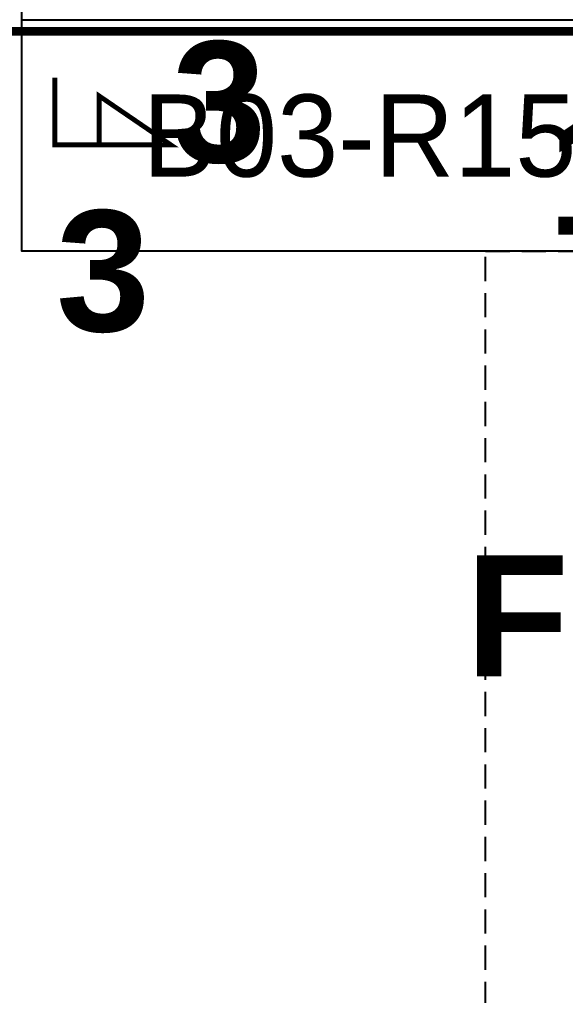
# Model space of a CAD drawing. Header units: metres. Extents: x 532250 to 532639, y 2674174 to 2674494.
# Drawn here: x 532411.79 to 532423.08, y 2674368.89 to 2674389.08 of the extents above; entities that cross this region are included whole.
import ezdxf
from ezdxf.enums import TextEntityAlignment as Align

# ---------------------------------------------------------------- set-up
doc = ezdxf.new("R2010")
doc.units = ezdxf.units.M
doc.header["$MEASUREMENT"] = 0
doc.linetypes.add('DASHED', pattern=[0.75, 0.5, -0.25])
for name, color, linetype in [('E-Inverter Grouping', 2, 'Continuous'), ('IDT', 7, 'Continuous'), ('LT Cable(AG) INV to LT Panel BL-03', 2, 'Continuous'), ('Messenger Wire Block-03 (Master Path)', 30, 'Continuous'), ('Messenger Wire Block-03 (MW Path)', 191, 'Continuous'), ('MMS Table Block-03', 8, 'Continuous'), ('Section Marking BL-03', 2, 'Continuous')]:
    doc.layers.add(name, color=color, linetype=linetype)
doc.styles.add('BoldTextStyle', font='arialbd.ttf')
doc.styles.get("Standard").update_dxf_attribs({"font": 'Adani Regular.ttf'})

# ---------------------------------------------------------------- blocks, each defined once
blk = doc.blocks.new('MMS Table (32.292 x 4.788)')
at = {"color": 0}
blk.add_lwpolyline([(0, -0.002), (0, 4.786), (32.292, 4.786), (32.292, -0.002)], close=True, dxfattribs=at)
at = {"color": 7}
blk.add_attdef('ID1', text='', height=1.7, dxfattribs=at).set_placement((16.146, 2.392), align=Align.MIDDLE_CENTER)
blk = doc.blocks.new('IDT')
at = {"layer": 'IDT', "color": 243, "linetype": 'DASHED'}
blk.add_lwpolyline([(45.49999999962691, 32.58580025943296), (45.4999999996269, -4.032314963696315), (-1.30442248516332e-09, -4.032314963696308), (-1.304414354308392e-09, 32.58580025943297)], close=True, dxfattribs=at)

msp = doc.modelspace()

# ---------------------------------------------------------------- linework, layer by layer
at = {"layer": 'E-Inverter Grouping', "color": 3}
msp.add_lwpolyline([(532476.5192843683, 2674384.291169281), (532411.8352843683, 2674384.291169281), (532411.8352843683, 2674419.075169281), (532476.5192843683, 2674419.075169281)], close=True, dxfattribs=at)
at = {"layer": 'LT Cable(AG) INV to LT Panel BL-03', "color": 2}
for points in [[(532439.0322512615, 2674369.144006464), (532434.182306563, 2674369.144006464, -0.1629210911076041), (532433.6405029122, 2674369.325362738), (532432.1654369397, 2674370.437452221, 0.1032748659335312), (532431.8053352527, 2674370.512632983), (532425.9187843688, 2674370.512632983, -0.414213562393192), (532425.0187843686, 2674371.412632983), (532425.0187843686, 2674382.882353758, -0.02139299535886178), (532425.0220765084, 2674382.959262882), (532425.0654922286, 2674383.465460529, 0.02139299535864674), (532425.0687843683, 2674383.542369653), (532425.0687843683, 2674387.919487811, 0.414213562373095), (532424.1687843683, 2674388.819487811), (532410.9767843684, 2674388.819487811, 0.414213562373095), (532410.0767843684, 2674387.919487811), (532410.0767843684, 2674382.219487811, -0.414213562373095), (532409.1767843683, 2674381.319487811), (532317.1885972518, 2674381.319487811, -0.414213562373095), (532316.2885972518, 2674382.219487811), (532316.2885972518, 2674382.729677481)], [(532439.0322512615, 2674369.094006464), (532434.1682697382, 2674369.094006464, -0.1632225712041656), (532433.6256222831, 2674369.275999682), (532432.1549981157, 2674370.387452221, 0.1032748659503297), (532431.7948964287, 2674370.462632983), (532425.8687843687, 2674370.462632983, -0.4142135623930754), (532424.9687843686, 2674371.362632983), (532424.9687843686, 2674382.884494037, -0.02139299540844348), (532424.9720765083, 2674382.961403161), (532425.0154922287, 2674383.467600808, 0.02139299541725513), (532425.0187843684, 2674383.544509932), (532425.0187843683, 2674387.869487811, 0.4142135623665691), (532424.1187843683, 2674388.769487811), (532411.0267843684, 2674388.769487811, 0.414213562373095), (532410.1267843684, 2674387.869487811), (532410.1267843684, 2674359.669487811, -0.414213562373095), (532409.2267843684, 2674358.769487811), (532317.1885972518, 2674358.769487811, -0.414213562373095), (532316.2885972518, 2674359.669487811), (532316.2885972518, 2674360.229677481)], [(532439.0322512615, 2674369.119006464), (532434.1752909074, 2674369.119006464, -0.1630714576653758), (532433.6330662961, 2674369.300680304), (532432.1602175276, 2674370.412452221, 0.1032748659419083), (532431.8001158406, 2674370.487632983), (532425.8937843688, 2674370.487632983, -0.4142135623931337), (532424.9937843686, 2674371.387632983), (532424.9937843686, 2674382.883423898, -0.02139299535886178), (532424.9970765084, 2674382.960333022), (532425.0404922286, 2674383.466530668, 0.02139299535864674), (532425.0437843683, 2674383.543439792), (532425.0437843683, 2674387.894487811, 0.414213562373095), (532424.1437843683, 2674388.794487811), (532411.0017843684, 2674388.794487811, 0.414213562373095), (532410.1017843684, 2674387.894487811), (532410.1017843684, 2674359.694487811, -0.414213562373095), (532409.2017843684, 2674358.794487811), (532381.9725972518, 2674358.794487811, -0.414213562373095), (532381.0725972517, 2674359.694487811), (532381.0725972517, 2674360.229677481)]]:
    msp.add_lwpolyline(points, format="xyb", dxfattribs=at)
at = {"layer": 'Messenger Wire Block-03 (Master Path)'}
msp.add_lwpolyline([(532410.0142843684, 2674388.881987811), (532425.1312843683, 2674388.881987811)], dxfattribs=at)
at = {"layer": 'Messenger Wire Block-03 (MW Path)', "const_width": 0.1}
msp.add_lwpolyline([(532410.0142843684, 2674388.881987811), (532425.1312843683, 2674388.881987811)], dxfattribs=at)
at = {"layer": 'Section Marking BL-03', "color": 94, "lineweight": 35, "true_color": 0x00a500, "const_width": 0.1}
msp.add_lwpolyline([(532412.5142843684, 2674387.881987811), (532412.5142843684, 2674386.49198781), (532414.9142843684, 2674386.49198781), (532413.4342843684, 2674387.501987811), (532413.4342843684, 2674386.49198781)], dxfattribs=at)

# ---------------------------------------------------------------- block references
at = {"layer": 'IDT', "color": 8, "rotation": 180}
msp.add_blockref('IDT', (532466.9272843674, 2674380.258854317), dxfattribs=at)
at = {"layer": 'MMS Table Block-03'}
msp.add_blockref('MMS Table (32.292 x 4.788)', (532411.8352843683, 2674384.291169281), dxfattribs=at).add_auto_attribs({'ID1': 'B03-R15-S06-I24-Sr17&18'})

# ---------------------------------------------------------------- texts
at = {"layer": 'Section Marking BL-03', "color": 94, "true_color": 0x00a500, "style": 'BoldTextStyle'}
for s, p in [('3', (532415.9142843684, 2674387.381987811)), ('12', (532424.6562843685, 2674385.881987811)), ('3', (532413.5142843684, 2674383.884510954)), ('F', (532422.0812843686, 2674376.745668208))]:
    msp.add_text(s, height=2.5, dxfattribs=at).set_placement(p, align=Align.MIDDLE_CENTER)

doc.saveas('drawing.dxf')
